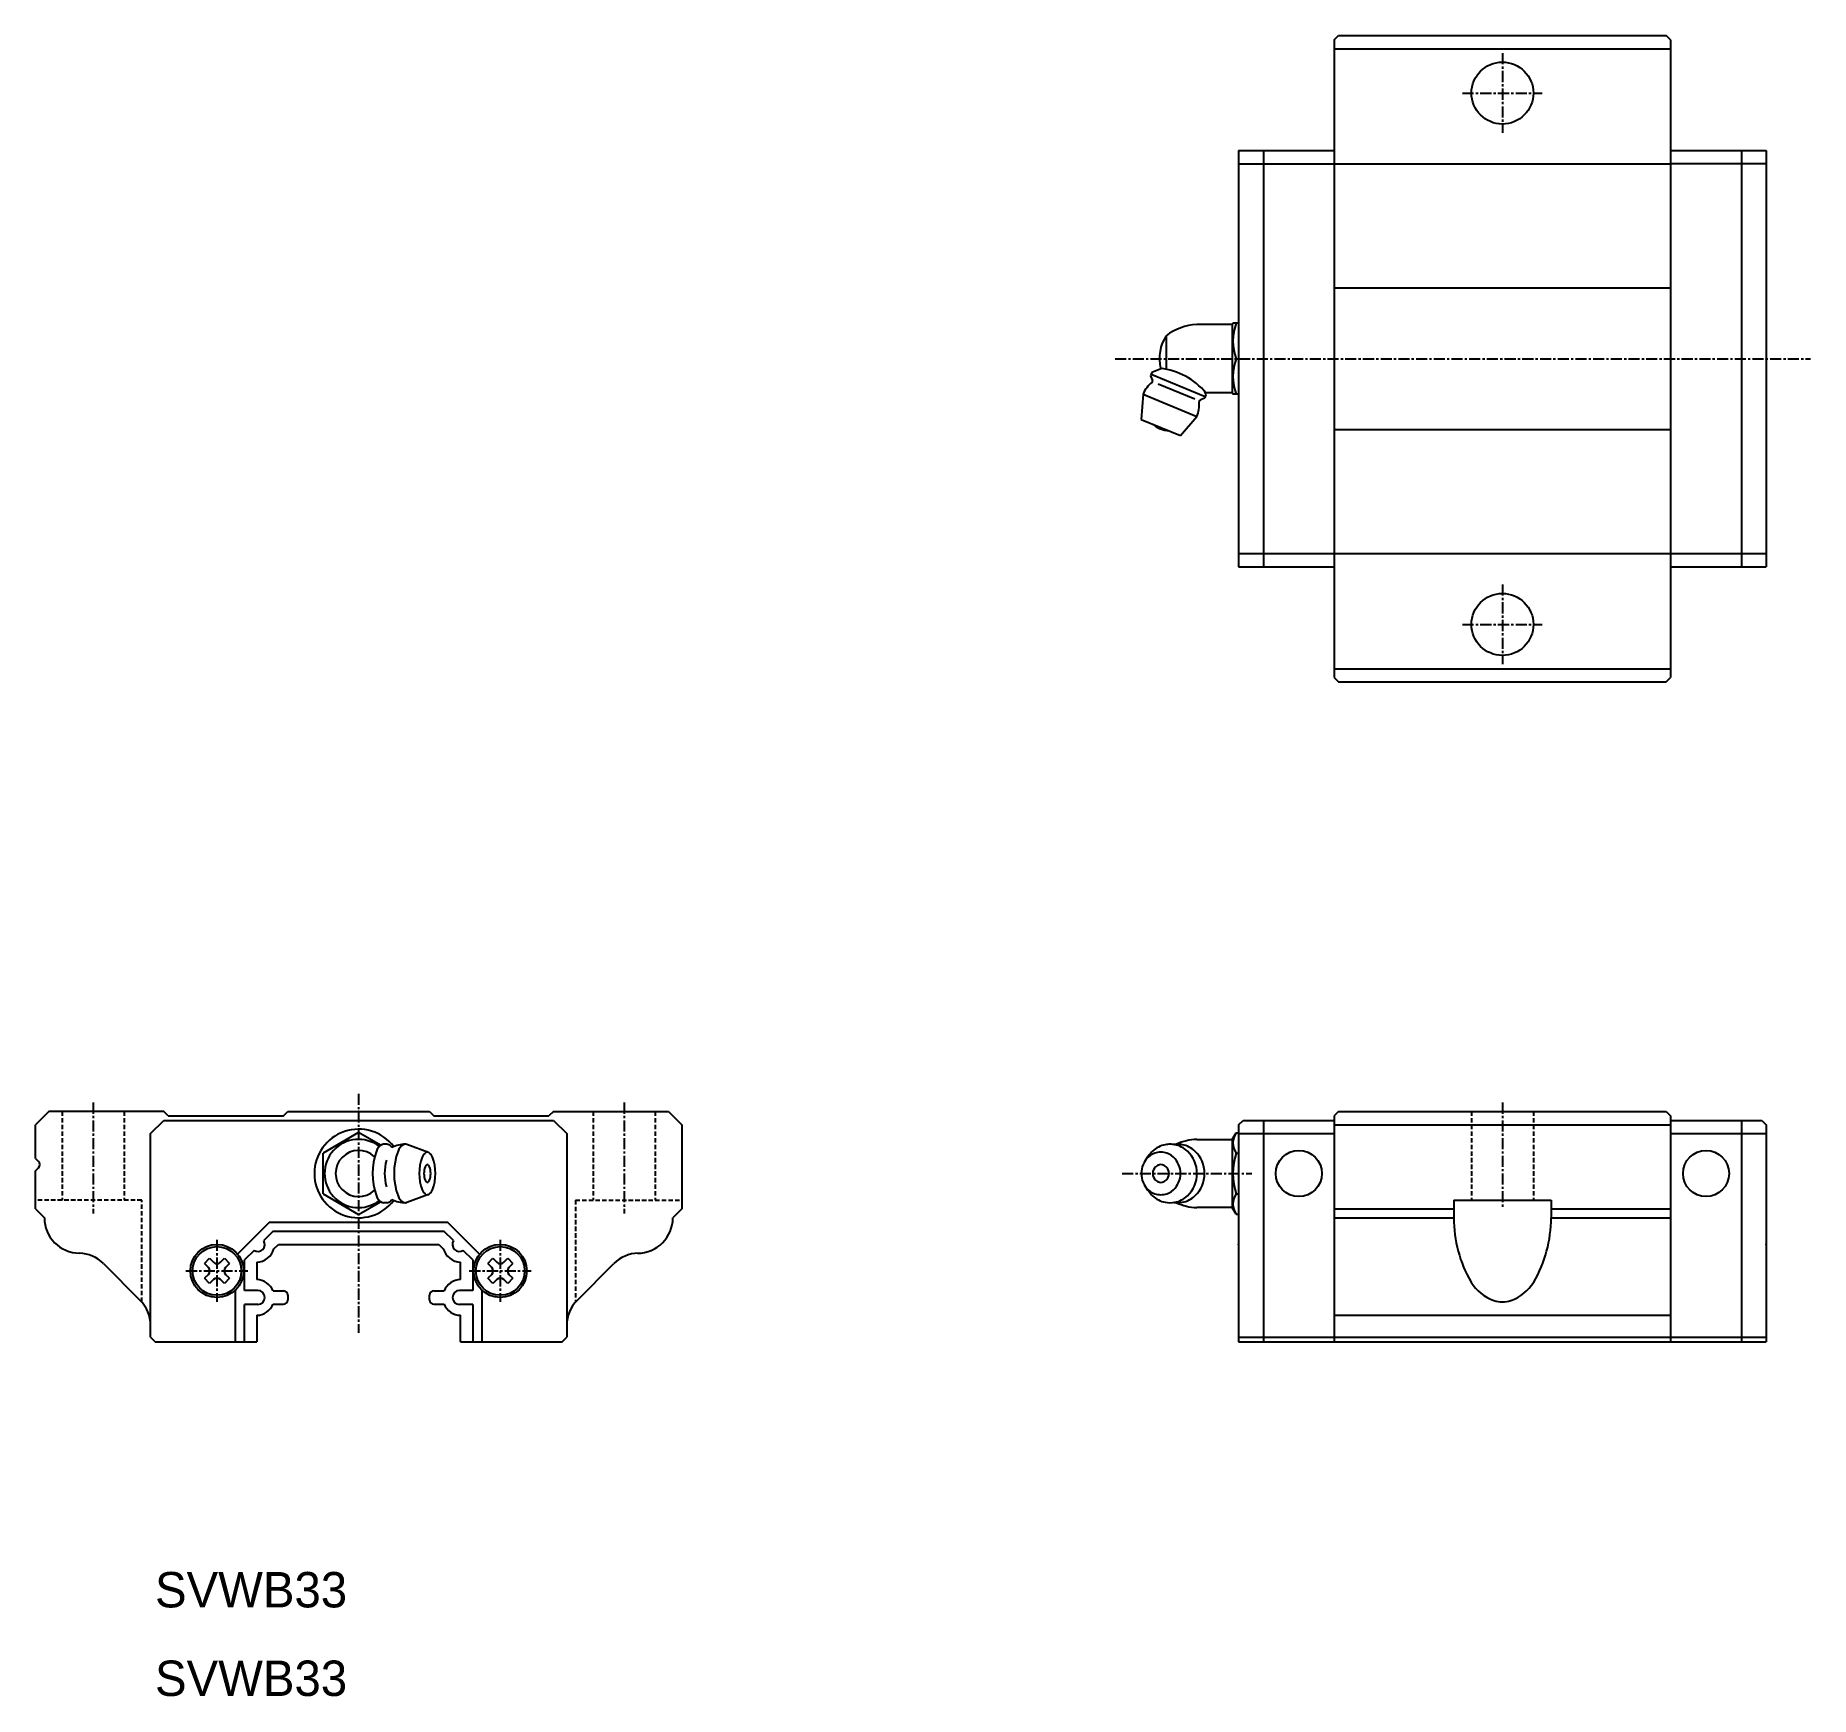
# Model space of a CAD drawing. Extents: x -4 to 197, y 10 to 198.
import ezdxf

# ---------------------------------------------------------------- set-up
doc = ezdxf.new("R2010")
doc.units = 0
doc.linetypes.add('CENTER', pattern=[2, 1.25, -0.25, 0.25, -0.25])
doc.linetypes.add('DASHED', pattern=[0.75, 0.5, -0.25])
doc.layers.get('0').update_dxf_attribs({"linetype": 'CONTINUOUS'})
doc.layers.add('CENTER', color=1, linetype='CENTER')

msp = doc.modelspace()

# ---------------------------------------------------------------- linework, layer by layer
at = {"color": 7, "linetype": 'CONTINUOUS'}
for p, q in [((143.199861, 196.999939), (143.699837, 197.499923)), ((143.199865, 196.999939), (143.199865, 124.999939)), ((143.699825, 197.500015), (180.69977, 197.500015)), ((181.199862, 196.999923), (180.699809, 197.499969)), ((181.199862, 196.999908), (181.199862, 125.000046)), ((143.199865, 196.000015), (181.199847, 196.000015)), ((132.399865, 184.500015), (143.199825, 184.500015)), ((132.399865, 184.500015), (132.399865, 137.500015)), ((135.199838, 184.500015), (135.199838, 137.500015)), ((181.199847, 184.500015), (191.999813, 184.500015)), ((189.199825, 184.500015), (189.199825, 137.500015)), ((191.999859, 184.500015), (191.999859, 137.500015)), ((132.399865, 183.000015), (143.199825, 183.000015)), ((143.199865, 183.000015), (181.199847, 183.000015)), ((191.999798, 183.000015), (181.199847, 183.000015)), ((143.199825, 169.000015), (181.199847, 169.000015)), ((131.674919, 164.850006), (127.674914, 164.850006)), ((131.674919, 164.850006), (131.674919, 157.150009)), ((131.76153, 164.999984), (131.674929, 164.849983)), ((132.399865, 165), (131.761524, 165)), ((124.231704, 163.600006), (124.231704, 159.819442)), ((132.107943, 161.000015), (132.399865, 161.000015)), ((122.461287, 159.072143), (122.672489, 158.562263)), ((122.614368, 159.441726), (122.461291, 159.072166)), ((122.537824, 159.256935), (128.635434, 156.731224)), ((123.736332, 159.906448), (122.614357, 159.441711)), ((121.601619, 156.996757), (121.399865, 154.157867)), ((121.60163, 156.996734), (127.699225, 154.471023)), ((123.32218, 158.17437), (127.46843, 156.456939)), ((128.558884, 156.546447), (128.048985, 156.335243)), ((128.527926, 157.360275), (128.711951, 156.915992)), ((128.711973, 156.916), (128.558902, 156.546447)), ((131.674919, 157.150009), (128.711954, 157.150009)), ((131.674923, 157.149986), (131.761524, 156.999992)), ((132.399865, 157.000015), (131.761524, 157.000015)), ((125.834478, 152.320953), (127.699217, 154.471016)), ((121.39987, 154.157852), (125.834494, 152.320968)), ((143.199825, 153.000015), (181.199847, 153.000015)), ((132.399865, 139.000015), (143.199825, 139.000015)), ((143.199825, 139.000015), (181.199847, 139.000015)), ((181.199847, 139.000015), (191.999798, 139.000015)), ((132.399865, 137.500015), (143.199825, 137.500015)), ((181.199847, 137.500015), (191.999798, 137.500015)), ((143.199825, 126.000015), (181.199847, 126.000015)), ((143.199861, 124.999946), (143.699821, 124.499988)), ((143.69984, 124.500015), (180.699816, 124.500015)), ((180.699809, 124.5), (181.19987, 125.000053)), ((-3.500063, 70.707092), (-3.500063, 74.5)), ((-2.000036, 76.000015), (-3.500036, 74.500015)), ((10.999937, 76.000015), (-2.000002, 76.000015)), ((9.499988, 73.499977), (11.000006, 74.999984)), ((11.499947, 75.50003), (10.999947, 76.00003)), ((10.999952, 75), (54.999937, 75)), ((11.499937, 75.5), (24.499937, 75.5)), ((24.499923, 75.500015), (24.999934, 76.00003)), ((24.999928, 76.000015), (40.999924, 76.000015)), ((40.999919, 76.00003), (41.499941, 75.500007)), ((41.499922, 75.5), (54.499937, 75.5)), ((54.999939, 76.000023), (54.499937, 75.500023)), ((54.999937, 76.000015), (67.999876, 76.000015)), ((54.999958, 75), (56.499948, 73.500015)), ((67.999887, 76.000015), (69.499899, 74.5)), ((69.499937, 74.5), (69.499937, 65)), ((132.399865, 74.500066), (132.399865, 50.000061)), ((132.399866, 74.500066), (132.899852, 75.000065)), ((132.899834, 75.000061), (143.199847, 75.000061)), ((135.199853, 75.000061), (135.199853, 50.000061)), ((143.199847, 74.500061), (181.199847, 74.500061)), ((143.699819, 76.000019), (143.199862, 75.500061)), ((143.199865, 75.500064), (143.199865, 50.000015)), ((143.699815, 76.000015), (180.699816, 76.000015)), ((180.699816, 76.000018), (181.199854, 75.499969)), ((181.199847, 75.000061), (191.499813, 75.000061)), ((181.199862, 75.499966), (181.199862, 50.000015)), ((189.199825, 75.000061), (189.199825, 50.000015)), ((191.499794, 75.000063), (191.99979, 74.500061)), ((191.999859, 74.500066), (191.999859, 50.000015)), ((9.499937, 50.5), (9.499937, 73.499954)), ((32.999941, 73.618828), (28.999925, 71.309417)), ((35.487419, 72.182693), (32.999935, 73.618843)), ((36.190606, 72.299988), (35.821053, 72.299988)), ((40.887734, 71.376953), (38.440422, 72.268402)), ((56.499937, 73.499984), (56.499937, 50.500015)), ((127.675082, 72.850021), (131.674942, 72.850021)), ((131.674942, 72.850021), (131.674942, 65.15001)), ((131.674943, 72.850017), (132.107961, 73.600026)), ((132.10795, 73.600021), (132.431718, 73.600021)), ((132.399865, 73.500061), (143.199847, 73.500061)), ((181.199847, 73.500061), (191.999813, 73.500061)), ((-3.500048, 70.707107), (-3.146494, 70.353554)), ((28.999923, 68.999984), (28.999923, 71.309402)), ((121.832839, 70.424746), (122.196954, 70.959014)), ((132.107961, 71.300018), (132.431718, 71.300018)), ((-3.500063, 65), (-3.500063, 69.292923)), ((-3.500036, 69.292907), (-3.146494, 69.646446)), ((28.999923, 66.690582), (28.999923, 68.999984)), ((28.999931, 66.690574), (32.999934, 64.381172)), ((40.887733, 66.62307), (38.437955, 65.73072)), ((122.196952, 67.041043), (121.832839, 67.575311)), ((122.196958, 67.041044), (122.212772, 67.01803)), ((132.107958, 66.700027), (132.431718, 66.700027)), ((-3.500036, 65.000007), (-2.500032, 64.000007)), ((32.999934, 64.381172), (35.487418, 65.817322)), ((36.190606, 65.699997), (35.821053, 65.699997)), ((69.49991, 65.000007), (68.499906, 64.000007)), ((131.674942, 65.150009), (127.675082, 65.150009)), ((132.107953, 64.400012), (131.674939, 65.150014)), ((132.107941, 64.40007), (132.431718, 64.40007)), ((143.199847, 65.000061), (156.699831, 65.000061)), ((156.699847, 66.000076), (156.699847, 64.000061)), ((156.699877, 66.000061), (167.699862, 66.000061)), ((167.699847, 65.000061), (181.199847, 65.000061)), ((167.699862, 66.000061), (167.699862, 64.000061)), ((22.949993, 63.5), (19.334355, 59.884346)), ((23.36423, 62.500015), (22.282144, 61.41793)), ((22.949949, 63.5), (43.049925, 63.5)), ((23.364195, 62.5), (42.635694, 62.5)), ((43.717784, 61.417915), (42.635698, 62.500007)), ((46.665594, 59.88433), (43.049946, 63.5)), ((143.199847, 64.000061), (156.699831, 64.000061)), ((167.699847, 64.000061), (181.199847, 64.000061)), ((21.182073, 60.317848), (20.099986, 59.235763)), ((23.432633, 60.499984), (23.932654, 60.999984)), ((23.932585, 61), (42.067289, 61)), ((42.067317, 60.999954), (42.567338, 60.499954)), ((45.899941, 59.235748), (44.817856, 60.31784)), ((4.171532, 58.828445), (8.328367, 54.671623)), ((15.578751, 58.837661), (16.162296, 59.421211)), ((15.578772, 58.837654), (16.027512, 58.388916)), ((16.162317, 59.421196), (16.611055, 58.972458)), ((17.38887, 58.972458), (17.837609, 59.421196)), ((17.8376, 59.421219), (18.421155, 58.837661)), ((17.972415, 58.388908), (18.421154, 58.837646)), ((20.099943, 55.800018), (20.099943, 59.235763)), ((21.499937, 58.986984), (21.499937, 57.013015)), ((44.499937, 57.013015), (44.499937, 58.986984)), ((45.899931, 59.235763), (45.899931, 55.800018)), ((47.578741, 58.837661), (48.162296, 59.421219)), ((47.578742, 58.837646), (48.027481, 58.388908)), ((48.162297, 59.421203), (48.611036, 58.972465)), ((49.388851, 58.972465), (49.837589, 59.421203)), ((49.837589, 59.421219), (50.421144, 58.837661)), ((49.972406, 58.388916), (50.421144, 58.837654)), ((57.671486, 54.671646), (61.828321, 58.828468)), ((16.16231, 56.578819), (15.578754, 57.162376)), ((16.027504, 57.611091), (15.578766, 57.162346)), ((16.61105, 57.027542), (16.16231, 56.578804)), ((17.837617, 56.578804), (17.388878, 57.027549)), ((18.421151, 57.162353), (17.837606, 56.578811)), ((18.421162, 57.162353), (17.972422, 57.611091)), ((48.027485, 57.611099), (47.578745, 57.162361)), ((48.1623, 56.578819), (47.578745, 57.162376)), ((48.611039, 57.027549), (48.1623, 56.578804)), ((49.837585, 56.578804), (49.388847, 57.027542)), ((50.421141, 57.162376), (49.837585, 56.578819)), ((50.421141, 57.162361), (49.972403, 57.611099)), ((19.099943, 50), (19.099943, 55.857589)), ((20.099943, 50), (20.099943, 54.200027)), ((21.599958, 55.800064), (20.099958, 55.800064)), ((21.599962, 54.20005), (20.099962, 54.200058)), ((23.344089, 54.250053), (24.499973, 54.250053)), ((23.344105, 55.750053), (24.499973, 55.750053)), ((24.999937, 55.25), (24.999937, 54.75)), ((40.999937, 54.75), (40.999937, 55.25)), ((41.499973, 55.750038), (42.655842, 55.750038)), ((41.499973, 54.250038), (42.655872, 54.250038)), ((45.899939, 54.200042), (44.399939, 54.200035)), ((45.899943, 55.800064), (44.399943, 55.800064)), ((45.899931, 54.200027), (45.899931, 50)), ((46.899931, 55.857589), (46.899931, 50)), ((21.499937, 52.986999), (21.499937, 50)), ((44.499937, 50), (44.499937, 52.986999)), ((143.199847, 53.000152), (181.199847, 53.000152)), ((9.499994, 50.499992), (10, 50)), ((55.999943, 49.999984), (56.499937, 50.499992)), ((132.399865, 50.500061), (143.199847, 50.500061)), ((143.199847, 50.500076), (181.199847, 50.500076)), ((181.199847, 50.500061), (191.999813, 50.500061)), ((9.999952, 50), (21.499937, 50)), ((44.499937, 50), (55.999937, 50)), ((132.399865, 50.000015), (191.999859, 50.000015))]:
    msp.add_line(p, q, dxfattribs=at)
at = {"color": 3, "linetype": 'DASHED'}
for p, q in [((-0.500063, 76), (-0.500063, 66)), ((6.499937, 76), (6.499937, 66)), ((59.499937, 76), (59.499937, 66)), ((66.499937, 76), (66.499937, 66)), ((158.699862, 76.000061), (158.699862, 66.000061)), ((165.699862, 76.000061), (165.699862, 66.000061)), ((8.499937, 66.000015), (-3.500063, 66.000015)), ((8.499937, 54.500046), (8.499937, 66)), ((57.499937, 66.000015), (69.499937, 66.000015)), ((57.499937, 66), (57.499937, 54.500061))]:
    msp.add_line(p, q, dxfattribs=at)
at = {"color": 7, "linetype": 'CONTINUOUS'}
for centre, radius in [((162.199862, 191.000015), 3.5), ((162.199862, 131.000015), 3.5), ((139.199847, 69.000061), 2.599999), ((185.199847, 69.000061), 2.599999), ((16.999937, 58), 2.999999), ((16.999937, 58), 2.75), ((48.999937, 58), 2.999999), ((48.999937, 58), 2.75)]:
    msp.add_circle(centre, radius, dxfattribs=at)
for centre, radius, start, end in [((127.903037, 158.854355), 5.999997, 92.178871, 127.726128), ((137.708033, 163), 5.946512, 160.346466, 199.653458), ((128.147057, 161), 4.699998, 146.413773, 193.178802), ((137.708033, 159.000015), 5.946512, 160.346466, 199.653458), ((122.487705, 158.485748), 0.200001, 308.164124, 22.500431), ((122.600612, 151.987503), 7.999998, 40.189182, 83.034012), ((124.650409, 155.733902), 3.300001, 128.16394, 157.499847), ((124.650409, 155.733902), 3.299999, 337.5, 6.835998), ((128.125527, 156.150497), 0.2, 112.499573, 186.835464), ((124.780425, 156.047775), 3.2, 229.290024, 265.709991), ((32.999937, 69), 4.999999, 37.387047, 322.612549), ((32.999921, 69), 3.849999, 52.507736, 307.492126), ((36.323562, 71.053276), 1.397423, 121.100311, 160.143906), ((35.821057, 71.795189), 0.504785, 90.903168, 115.752029), ((36.190607, 71.795189), 0.504785, 64.247971, 90.902817), ((35.688101, 71.053276), 1.397423, 39.427479, 58.899673), ((38.266033, 68.999984), 3.300003, 89.999985, 117.054504), ((38.76854, 71.053276), 1.397423, 121.100296, 160.143906), ((38.266035, 71.795189), 0.504782, 68.687515, 115.751984), ((124.686137, 69.352321), 2.952154, 101.036324, 132.526321), ((124.650419, 69.47962), 2.820394, 89.999977, 100.819191), ((124.650419, 69.47962), 2.820394, 79.180748, 89.999977), ((125.510088, 69.47962), 2.820393, 89.999977, 98.765778), ((124.614702, 69.352321), 2.952155, 47.473614, 78.963623), ((127.90308, 66.854356), 6, 92.177719, 114.893784), ((125.510088, 69.47962), 2.820393, 79.180748, 89.999977), ((125.47437, 69.35232), 2.952155, 47.473614, 78.963615), ((133.843547, 72.450027), 2.082014, 146.471832, 213.52861), ((-3.500094, 70), 0.500011, 315, 45), ((32.999921, 69), 2.599998, 46.621258, 313.378754), ((41.865913, 68.999977), 7.307859, 159.761932, 200.237946), ((41.236858, 68.999984), 5.306936, 163.626358, 196.372772), ((44.310891, 68.999977), 7.307859, 159.761932, 200.237946), ((45.147443, 68.999984), 5.306932, 159.730652, 200.269333), ((41.125192, 70.492477), 1.016733, 121.051376, 160.104004), ((40.76051, 71.031761), 0.368218, 64.286964, 115.712906), ((40.395827, 70.492477), 1.016734, 19.895979, 58.948532), ((36.373574, 68.999984), 5.306932, 339.730652, 20.269337), ((123.92966, 69.000015), 2.529794, 133.386063, 226.613876), ((123.643151, 69.256239), 2.147021, 101.036324, 132.526337), ((125.080086, 69.000015), 3.478466, 133.386063, 145.806763), ((123.617175, 69.348819), 2.051195, 79.180748, 100.819199), ((123.591199, 69.256239), 2.147021, 47.473598, 78.963623), ((123.30469, 69.000015), 2.529793, 313.386078, 46.613884), ((124.220753, 69.000015), 3.478466, 313.386078, 46.613884), ((125.080421, 69.000015), 3.478465, 313.386078, 46.61388), ((139.569905, 69.000029), 7.808372, 162.869141, 197.130844), ((42.593759, 68.999984), 2.21575, 159.773819, 200.226166), ((40.912906, 69.622322), 0.423399, 121.118462, 160.158768), ((40.912905, 68.377647), 0.423398, 199.841202, 238.881424), ((40.760509, 69.847191), 0.152796, 64.233658, 115.766342), ((40.608112, 69.622322), 0.423397, 19.841225, 58.881424), ((40.608111, 68.377647), 0.423399, 301.118469, 340.158783), ((38.927258, 68.999984), 2.21575, 339.773804, 20.226175), ((123.747376, 69.000015), 1.054076, 133.386078, 226.613892), ((123.627999, 68.893257), 0.89459, 227.473618, 258.963562), ((123.627999, 69.106773), 0.89459, 101.036369, 132.526337), ((123.617175, 69.145349), 0.854661, 79.180725, 100.819214), ((123.606351, 68.893257), 0.89459, 281.036377, 312.526306), ((123.606351, 69.106773), 0.89459, 47.473614, 78.96357), ((123.486974, 69.000015), 1.054076, 313.386047, 46.613884), ((36.323559, 66.946693), 1.397425, 199.856079, 238.899643), ((38.768537, 66.946693), 1.397425, 199.856079, 238.899628), ((41.12519, 67.507492), 1.016734, 199.895981, 238.948532), ((40.760507, 66.968208), 0.368218, 244.286957, 295.712891), ((40.760508, 68.152778), 0.152796, 244.233658, 295.766327), ((40.395825, 67.507492), 1.016733, 301.051392, 340.104004), ((123.643151, 68.743791), 2.147021, 227.473587, 258.963623), ((125.080086, 69.000015), 3.478466, 214.652939, 226.613892), ((124.686137, 68.647709), 2.952155, 227.473618, 258.963623), ((123.617175, 68.651211), 2.051194, 259.180756, 280.819214), ((123.617175, 68.854681), 0.854662, 259.180725, 280.819214), ((123.591199, 68.743791), 2.147021, 281.036316, 312.526337), ((124.614702, 68.647709), 2.952154, 281.036316, 312.526337), ((125.47437, 68.64771), 2.952155, 281.036316, 312.526337), ((133.843547, 65.550004), 2.082014, 146.471329, 213.527618), ((35.821053, 66.20478), 0.504785, 244.24794, 270.393188), ((36.190609, 66.20478), 0.504788, 270.392853, 295.752045), ((35.688103, 66.946693), 1.397424, 301.100342, 320.57019), ((38.266033, 68.999984), 3.300001, 242.945496, 269.999969), ((38.266031, 66.20478), 0.504785, 244.247864, 289.935699), ((124.650419, 68.52041), 2.820393, 259.180756, 280.819183), ((125.510088, 68.52041), 2.820392, 261.237854, 280.819183), ((127.903081, 71.145675), 6, 245.106216, 267.822266), ((1.499937, 64), 4, 180, 269.438324), ((64.499937, 64), 4, 270.000031, 0), ((171.235186, 64.026334), 14.535327, 180.103592, 210.136124), ((153.164534, 64.026339), 14.535326, 329.863861, 359.896667), ((21.599943, 61), 0.799997, 238.506805, 31.493561), ((21.428724, 61.068756), 2.082997, 271.959198, 344.154327), ((44.571165, 61.068756), 2.082997, 195.845657, 268.040405), ((44.399931, 61), 0.800002, 148.506439, 301.493134), ((1.343107, 56), 4, 45.000057, 88.315598), ((15.638578, 58), 0.55, 315, 45), ((16.999937, 59.361374), 0.55, 225, 315), ((18.361311, 58), 0.55, 135, 225), ((47.638578, 58), 0.55, 315.000061, 44.999931), ((48.999937, 59.361374), 0.55, 225, 315), ((50.361311, 58), 0.55, 135, 225), ((64.656767, 56), 3.999998, 91.123093, 134.999924), ((16.999937, 56.638641), 0.55, 45, 135), ((21.428739, 54.931228), 2.082999, 23.145874, 88.041206), ((44.57115, 54.931228), 2.082997, 91.95916, 156.854126), ((48.999937, 56.638641), 0.55, 45, 135), ((162.950961, 59.3966), 5.048837, 211.897537, 250.249008), ((161.448756, 59.3966), 5.048836, 289.750946, 328.102448), ((5.499937, 51.843185), 4, 0.000109, 45.000095), ((21.428724, 55.068771), 2.082997, 271.959198, 336.854095), ((21.599943, 55), 0.800003, 269.999939, 89.999725), ((24.499937, 55.25), 0.5, 0, 90), ((24.499937, 54.75), 0.5, 270, 0), ((41.499937, 55.25), 0.5, 90, 180), ((41.499937, 54.75), 0.5, 180, 270), ((44.571165, 55.068771), 2.082997, 203.145889, 268.040405), ((44.399931, 55), 0.800003, 90.000275, 270.000061), ((60.499937, 51.843185), 4.000001, 134.999802, 179.999893), ((162.199858, 57.723728), 3.223668, 252.766464, 287.233459)]:
    msp.add_arc(centre, radius, start, end, dxfattribs=at)
for p in [(132.399865, 161.000015), (191.999859, 161.000015), (32.999937, 76.000015), (132.399865, 61.000015), (191.999859, 61.000015)]:
    msp.add_point(p, dxfattribs=at)
at = {"layer": 'CENTER', "color": 1, "linetype": 'CENTER'}
for p, q in [((162.199862, 195.500015), (162.199862, 186.500015)), ((157.699862, 191.000015), (166.699862, 191.000015)), ((118.447059, 161.000015), (196.999859, 161.000015)), ((162.199862, 135.500015), (162.199862, 126.500015)), ((157.699862, 131.000015), (166.699862, 131.000015)), ((2.999937, 77), (2.999937, 64.5)), ((32.999937, 78.000015), (32.999937, 51)), ((62.999937, 77), (62.999937, 64.5)), ((162.199862, 77.000061), (162.199862, 65.000061)), ((119.251463, 69.000015), (133.897675, 69.000015)), ((16.999937, 61.5), (16.999937, 54.5)), ((48.999937, 61.5), (48.999937, 54.5)), ((13.499937, 58), (20.499937, 58)), ((45.499937, 58), (52.499937, 58))]:
    msp.add_line(p, q, dxfattribs=at)

# ---------------------------------------------------------------- texts
at = {"color": 7, "linetype": 'CONTINUOUS'}
for p in [(10, 20), (10, 10)]:
    msp.add_text('SVWB33', height=4, dxfattribs=at).set_placement(p)

doc.saveas('drawing.dxf')
